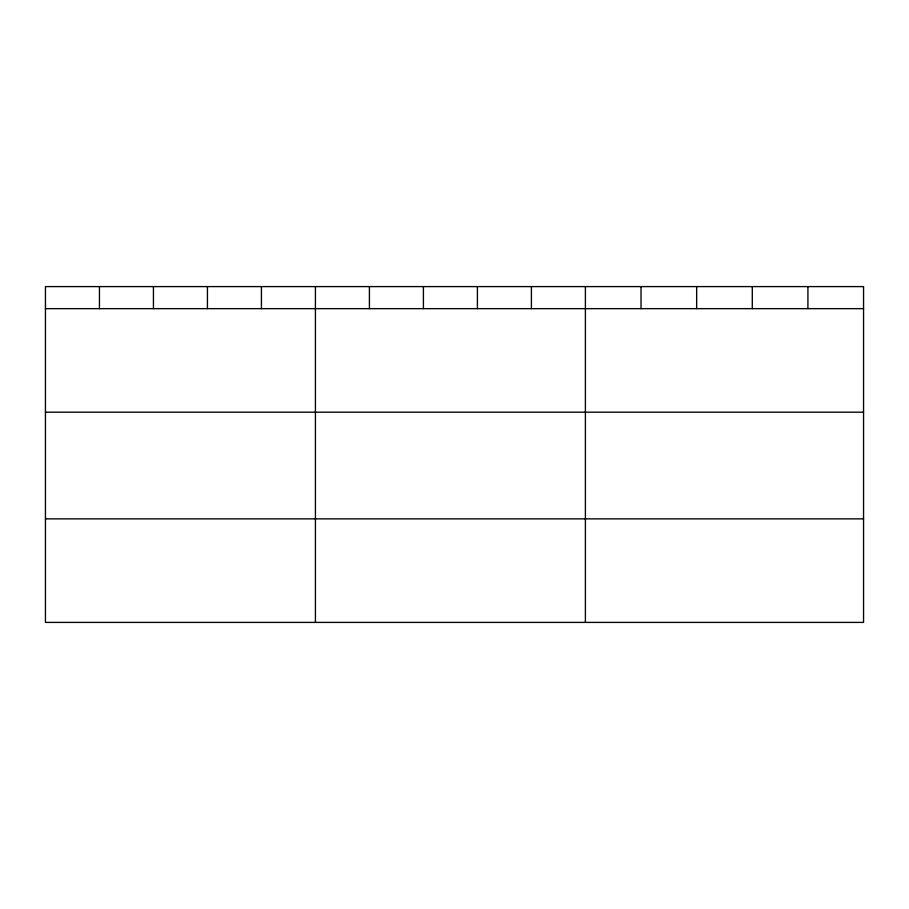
<?xml version="1.0" encoding="UTF-8"?>
<svg xmlns="http://www.w3.org/2000/svg" width="909" height="909" viewBox="0 0 909 909"><rect width="100%" height="100%" fill="white"/><g stroke="black" fill="none" stroke-linecap="round" stroke-linejoin="round"><path stroke-width="1.36" d="M45.45 308.651L863.55 308.651M45.45 412.186L863.55 412.186M45.45 518.869L863.55 518.869M807.919 286.596L807.919 308.651M752.288 286.596L752.288 308.651M696.658 286.596L696.658 308.651M641.027 286.596L641.027 308.651M585.396 286.596L585.396 622.404M531.401 286.596L531.401 308.651M477.407 286.596L477.407 308.651M423.412 286.596L423.412 308.651M369.418 286.596L369.418 308.651M315.423 286.596L315.423 622.404M261.428 286.596L261.428 308.651M207.434 286.596L207.434 308.651M153.439 286.596L153.439 308.651M99.445 286.596L99.445 308.651M863.55 286.596L45.45 286.596L45.45 622.404L863.55 622.404L863.55 286.596"/></g></svg>
